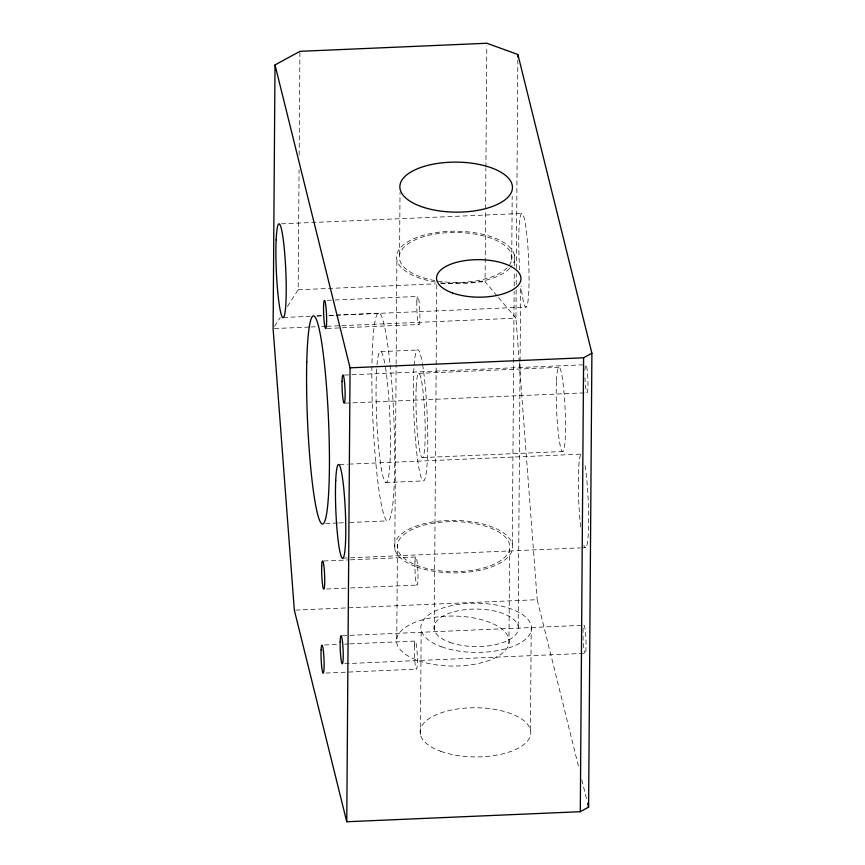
<?xml version="1.0" encoding="UTF-8"?>
<svg xmlns="http://www.w3.org/2000/svg" width="865" height="865" viewBox="0 0 865 865"><rect width="100%" height="100%" fill="white"/><g stroke="black" fill="none" stroke-linecap="round" stroke-linejoin="round"><path stroke-width="0.65" stroke-dasharray="4.33 3.24" d="M287.44 306.437L298.187 289.786L299.063 169.886M299.171 155.073L299.917 51.338M394.786 549.178L396.127 365.408M396.127 364.057L396.884 260.008M396.765 638.565L397.457 544.15M399.565 254.98L400.019 192.614M420.412 734.709L421.179 630.207M434.23 629.644L436.771 281.579M497.094 295.884L485.081 281.698L485.6 210.303M485.611 208.952L485.903 168.534M485.914 167.194L486.8 45.942M508.934 643.56A56.301 25.009 0.4 0 0 429.029 618.259A56.301 25.009 0.4 0 0 420.585 661.368A56.301 25.009 0.4 0 0 508.934 643.56L509.626 549.134A56.301 25.009 0.4 0 0 429.721 523.844A56.301 25.009 0.4 0 0 421.277 566.953A56.301 25.009 0.4 0 0 509.626 549.134M511.723 259.976L512.188 196.269M512.296 544.117L514.134 291.429M514.178 286.023L514.286 271.167M514.318 265.76L514.394 254.948M516.167 289.916L515.962 318.158L519.216 361.267M516.21 284.531L516.286 273.772M516.329 268.388L517.843 59.869M518.167 626.022L520.644 286.055M530.461 729.974L531.229 625.46M274.529 326.408L280.271 317.531M281.439 223.83L521.617 213.471M298.187 289.786L435.333 283.861M440.718 283.623L485.081 281.698M327.057 300.339L333.717 300.058M335.047 299.993L417.654 296.436M316.904 315.941L322.234 315.714M328.895 315.422L379.519 313.238M283.352 317.487L310.34 316.331M317.087 316.039L322.483 315.801M329.23 315.509L334.625 315.282M335.977 315.217L526.223 307.021M274.454 328.559L309.529 327.057M310.881 326.992L316.276 326.765M321.672 326.527L325.727 326.354M327.067 326.3L340.561 325.716M341.913 325.662L515.962 318.158L497.948 296.89M327.111 328.462L419.038 324.505M380.903 351.59L418.206 349.99M344.411 375.075L585.929 364.684M418.487 373.366L558.768 367.333M345.427 403.144L584.243 392.861M422.628 457.563L562.91 451.519M339.653 464.537L347.741 464.191M349.092 464.127L581.172 454.125M385.617 482.551L422.92 480.94M325.705 523.541L337.696 523.022M339.026 522.968L344.357 522.73M349.687 522.503L386.99 520.903M342.908 558.141L580.383 547.891M581.734 547.837L585.778 547.664M323.824 560.985L349.146 559.893M350.476 559.828L415.762 557.017M326.538 588.989L349.19 588.005M350.52 587.951L417.135 585.086M295.679 610.095L537.197 599.683L578.577 766.693M342.518 635.667L584.026 625.265M324.548 644.976L337.869 644.403M344.529 644.122L348.53 643.949M349.86 643.884L415.146 641.073M344.875 663.671L585.043 653.324A14.078 1.416 87.5 0 0 585.551 633.083A14.078 1.416 87.5 0 0 583.021 631.472A14.078 1.416 87.5 0 0 585.043 653.324M325.932 673.046L416.53 669.142M581.81 779.743L586.978 800.622M519.314 362.619L537.197 599.683M435.441 282.033A59.112 26.264 0.4 0 1 400.246 248.006A59.112 26.264 0.4 0 1 476.647 233.053A59.112 26.264 0.4 0 1 510.739 267.307M509.766 268.355A59.112 26.264 0.4 0 1 440.382 282.758M434.695 280.574A56.301 25.009 0.4 0 1 420.498 237.734A56.301 25.009 0.4 0 1 511.226 253.845A56.301 25.009 0.4 0 1 435.992 280.801M390.158 365.073A104.146 10.51 87.5 0 1 387.736 521.119A104.146 10.51 87.5 0 1 371.918 365.917A104.146 10.51 87.5 0 1 390.018 363.733M385.466 367.344A65.675 6.628 87.5 0 1 389.996 462.17A65.675 6.628 87.5 0 1 380.416 462.58A65.675 6.628 87.5 0 1 376.783 367.722M376.999 364.998A65.675 6.628 87.5 0 1 385.076 365.03M422.574 364.554A65.675 6.628 87.5 0 1 425.591 476.55A65.675 6.628 87.5 0 1 413.6 406.269A65.675 6.628 87.5 0 1 422.38 363.419M584.945 370.144A14.078 1.416 87.5 0 1 587.281 370.901A14.078 1.416 87.5 0 1 587.378 392.288A14.078 1.416 87.5 0 1 584.978 377.789M519.703 270.042A46.915 4.736 87.5 0 1 522.838 214.196A46.915 4.736 87.5 0 1 528.98 286.11A46.915 4.736 87.5 0 1 521.087 286.272M585.097 465.662A46.915 4.736 87.5 0 1 588.578 524.341A46.915 4.736 87.5 0 1 583.843 545.274M580.642 526.915A46.915 4.736 87.5 0 1 578.415 474.842A46.915 4.736 87.5 0 1 582.437 454.925M449.789 642.317A42.223 18.76 0.4 0 0 517.94 630.92A42.223 18.76 0.4 0 0 460.872 610.268A42.223 18.76 0.4 0 0 449.789 642.317M441.582 646.815A55.36 24.588 0.4 0 0 530.915 631.883A55.36 24.588 0.4 0 0 456.104 604.797A55.36 24.588 0.4 0 0 441.582 646.815M440.815 751.328A55.36 24.588 0.4 0 0 530.159 736.385A55.36 24.588 0.4 0 0 455.347 709.311A55.36 24.588 0.4 0 0 440.815 751.328M416.562 566.921A59.112 26.264 0.4 0 0 511.961 550.962A59.112 26.264 0.4 0 0 432.078 522.049A59.112 26.264 0.4 0 0 416.562 566.921M556.444 381.595A42.223 4.26 87.5 0 0 561.763 450.795A42.223 4.26 87.5 0 0 564.304 395.878A42.223 4.26 87.5 0 0 556.444 381.595M416.173 387.639A42.223 4.26 87.5 0 0 421.493 456.839A42.223 4.26 87.5 0 0 424.023 401.922A42.223 4.26 87.5 0 0 416.173 387.639M416.876 301.193A14.078 1.416 87.5 0 0 418.649 324.256A14.078 1.416 87.5 0 0 419.503 305.95A14.078 1.416 87.5 0 0 416.876 301.193M414.984 561.774A14.078 1.416 87.5 0 0 416.757 584.837A14.078 1.416 87.5 0 0 417.6 566.532A14.078 1.416 87.5 0 0 414.984 561.774M414.367 645.831A14.078 1.427 87.5 0 0 416.141 668.894A14.078 1.427 87.5 0 0 416.984 650.588A14.078 1.427 87.5 0 0 414.367 645.831"/><path stroke-width="1.3" d="M275.016 64.951L273.102 328.624L294.338 610.16L346.757 821.75L580.296 811.694L588.6 807.142L591.898 353.223L517.886 54.495L486.822 43.25L299.917 51.338L275.016 64.951L350.065 367.83L346.757 821.75M517.865 57.187L517.886 54.495M580.296 811.694L583.605 357.775L591.898 353.223M350.065 367.83L583.605 357.775M587.627 803.228L588.6 807.142M452.341 292.9A42.223 18.76 0.4 0 0 520.481 281.514A42.223 18.76 0.4 0 0 463.424 260.852A42.223 18.76 0.4 0 0 452.341 292.9M423.893 207.449A56.301 25.009 0.4 0 0 512.242 189.64A56.301 25.009 0.4 0 0 432.338 164.339A56.301 25.009 0.4 0 0 423.893 207.449M306.761 362.046A104.146 10.51 87.5 0 0 321.704 523.714A104.146 10.51 87.5 0 0 325.445 373.896A104.146 10.51 87.5 0 0 306.761 362.046M340.161 641.938A14.078 1.416 87.5 0 0 342.172 663.779A14.078 1.416 87.5 0 0 342.681 643.538A14.078 1.416 87.5 0 0 340.161 641.938M342.053 381.357A14.078 1.416 87.5 0 0 344.075 403.198A14.078 1.416 87.5 0 0 344.584 382.957A14.078 1.416 87.5 0 0 342.053 381.357M321.726 565.797A14.078 1.416 87.5 0 0 323.499 588.86A14.078 1.416 87.5 0 0 324.343 570.554A14.078 1.416 87.5 0 0 321.726 565.797M323.618 305.215A14.078 1.416 87.5 0 0 325.391 328.278A14.078 1.416 87.5 0 0 326.235 309.973A14.078 1.416 87.5 0 0 323.618 305.215M321.11 649.853A14.078 1.427 87.5 0 0 322.883 672.916A14.078 1.427 87.5 0 0 323.726 654.61A14.078 1.427 87.5 0 0 321.11 649.853M335.717 480.453A46.915 4.736 87.5 0 0 341.643 557.33A46.915 4.736 87.5 0 0 344.454 496.315A46.915 4.736 87.5 0 0 335.717 480.453M276.162 239.8A46.915 4.736 87.5 0 0 282.087 316.687A46.915 4.736 87.5 0 0 284.899 255.672A46.915 4.736 87.5 0 0 276.162 239.8"/></g></svg>
